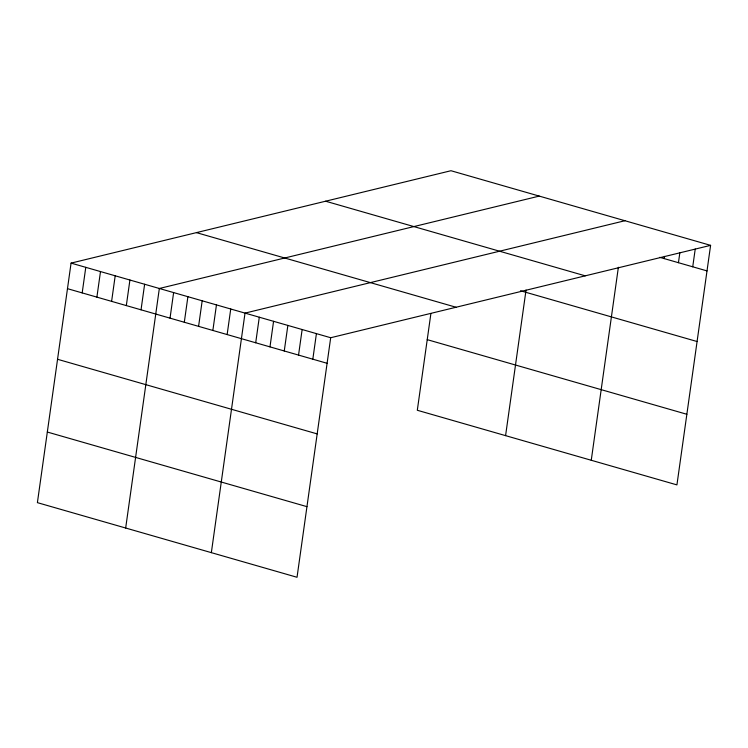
<?xml version="1.0" encoding="UTF-8"?>
<svg xmlns="http://www.w3.org/2000/svg" width="748" height="748" viewBox="0 0 748 748"><rect width="100%" height="100%" fill="white"/><g stroke="black" fill="none" stroke-linecap="round" stroke-linejoin="round"><path stroke-width="1.12" d="M710.6 245.353L450.969 170.722L71.069 263.109L37.4 502.647L297.031 577.278L330.691 337.731L710.6 245.353L676.931 484.891L417.309 410.269L430.904 313.506M82.187 292.898L85.777 267.345M96.894 297.134L100.494 271.571M111.611 301.36L115.201 275.797M126.319 305.586L129.918 280.023M141.035 309.812L144.626 284.259M125.673 528.023L159.343 288.485L539.243 196.098M170.03 318.152L173.62 292.59M184.307 322.257L187.898 296.694M198.585 326.362L202.175 300.799M212.862 330.457L216.453 304.904M227.14 334.562L230.739 309.008M211.347 552.65L245.017 313.113L624.926 220.725M255.704 342.771L259.294 317.217M269.981 346.876L273.572 321.322M284.259 350.98L287.858 325.427M298.546 355.085L302.136 329.531M312.823 359.19L316.413 333.636M505.583 435.635L526.04 290.065M591.257 460.263L618.381 267.251M664.168 258.593L664.486 256.377M678.445 262.698L679.857 252.702M692.732 266.802L695.229 249.028M659.773 257.331L707.01 270.907M325.604 201.212L585.226 275.834M520.477 290.757L697.08 341.527M196.434 232.628L456.065 307.25M427.23 339.648L686.86 414.28M71.069 263.109L330.691 337.731M67.47 288.672L327.1 363.294M57.549 359.283L317.18 433.905M47.32 432.035L306.951 506.658"/></g></svg>
